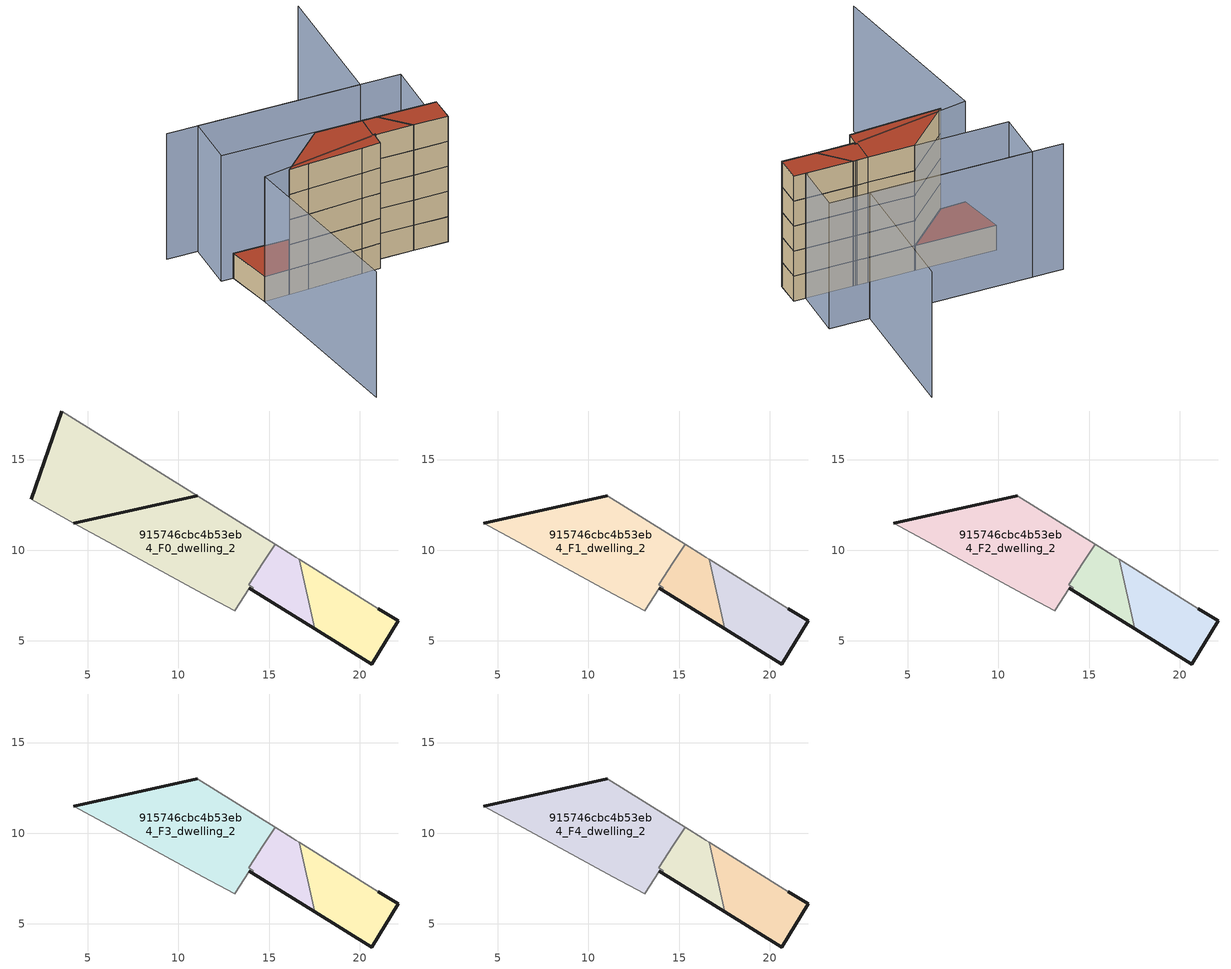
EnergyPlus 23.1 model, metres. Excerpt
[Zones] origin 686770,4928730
915746cbc4b53eb4_F0_dwelling_0
 floor ground (EU_floor_Construction): 17.52,5.66 16.67,9.5 16.48,9.61 16.32,9.72 15.33,10.33 14.69,9.35 13.87,8.09 14.12,7.94 14.04,7.81 z0
 wall outside (EU_wall_Construction): 17.52,5.66 14.04,7.81 z0:3
 wall adiabatic (EU_wall_Construction): 15.33,10.33 16.32,9.72 16.48,9.61 16.67,9.5 z0:3
 wall to 915746cbc4b53eb4_F0_dwelling_2 (EU_wall_Construction): 14.04,7.81 14.12,7.94 13.87,8.09 14.69,9.35 15.33,10.33 z0:3
 wall to 915746cbc4b53eb4_F0_dwelling_1 (EU_wall_Construction): 16.67,9.5 17.52,5.66 z0:3
915746cbc4b53eb4_F0_dwelling_1
 floor ground (EU_floor_Construction): 20.67,3.72 22.14,6.1 21.03,6.78 16.67,9.5 17.52,5.66 z0
 wall outside (EU_wall_Construction): 21.03,6.78 22.14,6.1 20.67,3.72 17.52,5.66 z0:3
 wall adiabatic (EU_wall_Construction): 16.67,9.5 21.03,6.78 z0:3
915746cbc4b53eb4_F0_dwelling_2
 floor ground (EU_floor_Construction): 11.03,13.01 3.55,17.68 1.87,12.81 4.23,11.5 z0; 14.04,7.81 14.12,7.94 13.87,8.09 14.69,9.35 15.33,10.33 11.03,13.01 4.23,11.5 6.15,10.43 11.33,7.59 13.1,6.65 13.91,7.89 z0
 wall outside (EU_wall_Construction): 14.04,7.81 13.91,7.89 / 4.23,11.5 11.03,13.01 z0:3
 wall adiabatic (EU_wall_Construction): 13.91,7.89 13.1,6.65 11.33,7.59 6.15,10.43 4.23,11.5 / 11.03,13.01 15.33,10.33 z0:3
 roof outside (EU_floor_Construction): 11.03,13.01 4.23,11.5 1.87,12.81 3.55,17.68 z3
915746cbc4b53eb4_F0_dwelling_3
 floor ground (EU_floor_Construction): 11.03,13.01 3.55,17.68 1.87,12.81 4.23,11.5 z0; 14.04,7.81 14.12,7.94 13.87,8.09 14.69,9.35 15.33,10.33 11.03,13.01 4.23,11.5 6.15,10.43 11.33,7.59 13.1,6.65 13.91,7.89 z0
 wall outside (EU_wall_Construction): 1.87,12.81 3.55,17.68 / 11.03,13.01 4.23,11.5 z0:3
 wall adiabatic (EU_wall_Construction): 4.23,11.5 1.87,12.81 / 3.55,17.68 11.03,13.01 z0:3
 roof outside (EU_roof_Construction): 11.03,13.01 4.23,11.5 1.87,12.81 3.55,17.68 z3; 15.33,10.33 14.69,9.35 13.87,8.09 14.12,7.94 14.04,7.81 13.91,7.89 13.1,6.65 11.33,7.59 6.15,10.43 4.23,11.5 11.03,13.01 z3
915746cbc4b53eb4_F1_dwelling_0
 floor to 915746cbc4b53eb4_F0_dwelling_0 (EU_floor_Construction): 17.52,5.66 16.67,9.5 16.48,9.61 16.32,9.72 15.33,10.33 14.69,9.35 13.87,8.09 14.12,7.94 14.04,7.81 z3
 wall outside (EU_wall_Construction): 17.52,5.66 14.04,7.81 z3:6
 wall adiabatic (EU_wall_Construction): 15.33,10.33 16.32,9.72 16.48,9.61 16.67,9.5 z3:6
 wall to 915746cbc4b53eb4_F1_dwelling_2 (EU_wall_Construction): 14.04,7.81 14.12,7.94 13.87,8.09 14.69,9.35 15.33,10.33 z3:6
 wall to 915746cbc4b53eb4_F1_dwelling_1 (EU_wall_Construction): 16.67,9.5 17.52,5.66 z3:6
915746cbc4b53eb4_F1_dwelling_1
 floor to 915746cbc4b53eb4_F0_dwelling_1 (EU_floor_Construction): 20.67,3.72 22.14,6.1 21.03,6.78 16.67,9.5 17.52,5.66 z3
 wall outside (EU_wall_Construction): 21.03,6.78 22.14,6.1 20.67,3.72 17.52,5.66 z3:6
 wall adiabatic (EU_wall_Construction): 16.67,9.5 21.03,6.78 z3:6
915746cbc4b53eb4_F1_dwelling_2
 floor to 915746cbc4b53eb4_F0_dwelling_2 (EU_floor_Construction): 14.04,7.81 14.12,7.94 13.87,8.09 14.69,9.35 15.33,10.33 11.03,13.01 4.23,11.5 6.15,10.43 11.33,7.59 13.1,6.65 13.91,7.89 z3
 wall outside (EU_wall_Construction): 14.04,7.81 13.91,7.89 / 4.23,11.5 11.03,13.01 z3:6
 wall adiabatic (EU_wall_Construction): 13.91,7.89 13.1,6.65 11.33,7.59 6.15,10.43 4.23,11.5 / 11.03,13.01 15.33,10.33 z3:6
915746cbc4b53eb4_F2_dwelling_0
 floor to 915746cbc4b53eb4_F1_dwelling_0 (EU_floor_Construction): 17.52,5.66 16.67,9.5 16.48,9.61 16.32,9.72 15.33,10.33 14.69,9.35 13.87,8.09 14.12,7.94 14.04,7.81 z6
 wall outside (EU_wall_Construction): 17.52,5.66 14.04,7.81 z6:9
 wall adiabatic (EU_wall_Construction): 15.33,10.33 16.32,9.72 16.48,9.61 16.67,9.5 z6:9
 wall to 915746cbc4b53eb4_F2_dwelling_2 (EU_wall_Construction): 14.04,7.81 14.12,7.94 13.87,8.09 14.69,9.35 15.33,10.33 z6:9
 wall to 915746cbc4b53eb4_F2_dwelling_1 (EU_wall_Construction): 16.67,9.5 17.52,5.66 z6:9
915746cbc4b53eb4_F2_dwelling_1
 floor to 915746cbc4b53eb4_F1_dwelling_1 (EU_floor_Construction): 20.67,3.72 22.14,6.1 21.03,6.78 16.67,9.5 17.52,5.66 z6
 wall outside (EU_wall_Construction): 21.03,6.78 22.14,6.1 20.67,3.72 17.52,5.66 z6:9
 wall adiabatic (EU_wall_Construction): 16.67,9.5 21.03,6.78 z6:9
915746cbc4b53eb4_F2_dwelling_2
 floor to 915746cbc4b53eb4_F1_dwelling_2 (EU_floor_Construction): 14.04,7.81 14.12,7.94 13.87,8.09 14.69,9.35 15.33,10.33 11.03,13.01 4.23,11.5 6.15,10.43 11.33,7.59 13.1,6.65 13.91,7.89 z6
 wall outside (EU_wall_Construction): 14.04,7.81 13.91,7.89 / 4.23,11.5 11.03,13.01 z6:9
 wall adiabatic (EU_wall_Construction): 13.91,7.89 13.1,6.65 11.33,7.59 6.15,10.43 4.23,11.5 / 11.03,13.01 15.33,10.33 z6:9
915746cbc4b53eb4_F3_dwelling_0
 floor to 915746cbc4b53eb4_F2_dwelling_0 (EU_floor_Construction): 17.52,5.66 16.67,9.5 16.48,9.61 16.32,9.72 15.33,10.33 14.69,9.35 13.87,8.09 14.12,7.94 14.04,7.81 z9
 wall outside (EU_wall_Construction): 17.52,5.66 14.04,7.81 z9:12
 wall adiabatic (EU_wall_Construction): 15.33,10.33 16.32,9.72 16.48,9.61 16.67,9.5 z9:12
 wall to 915746cbc4b53eb4_F3_dwelling_2 (EU_wall_Construction): 14.04,7.81 14.12,7.94 13.87,8.09 14.69,9.35 15.33,10.33 z9:12
 wall to 915746cbc4b53eb4_F3_dwelling_1 (EU_wall_Construction): 16.67,9.5 17.52,5.66 z9:12
915746cbc4b53eb4_F3_dwelling_1
 floor to 915746cbc4b53eb4_F2_dwelling_1 (EU_floor_Construction): 20.67,3.72 22.14,6.1 21.03,6.78 16.67,9.5 17.52,5.66 z9
 wall outside (EU_wall_Construction): 21.03,6.78 22.14,6.1 20.67,3.72 17.52,5.66 z9:12
 wall adiabatic (EU_wall_Construction): 16.67,9.5 21.03,6.78 z9:12
915746cbc4b53eb4_F3_dwelling_2
 floor to 915746cbc4b53eb4_F2_dwelling_2 (EU_floor_Construction): 14.04,7.81 14.12,7.94 13.87,8.09 14.69,9.35 15.33,10.33 11.03,13.01 4.23,11.5 6.15,10.43 11.33,7.59 13.1,6.65 13.91,7.89 z9
 wall outside (EU_wall_Construction): 14.04,7.81 13.91,7.89 / 4.23,11.5 11.03,13.01 z9:12
 wall adiabatic (EU_wall_Construction): 13.91,7.89 13.1,6.65 11.33,7.59 6.15,10.43 4.23,11.5 / 11.03,13.01 15.33,10.33 z9:12
915746cbc4b53eb4_F4_dwelling_0
 floor to 915746cbc4b53eb4_F3_dwelling_0 (EU_floor_Construction): 17.52,5.66 16.67,9.5 16.48,9.61 16.32,9.72 15.33,10.33 14.69,9.35 13.87,8.09 14.12,7.94 14.04,7.81 z12
 wall outside (EU_wall_Construction): 17.52,5.66 14.04,7.81 z12:15
 wall adiabatic (EU_wall_Construction): 15.33,10.33 16.32,9.72 16.48,9.61 16.67,9.5 z12:15
 wall to 915746cbc4b53eb4_F4_dwelling_2 (EU_wall_Construction): 14.04,7.81 14.12,7.94 13.87,8.09 14.69,9.35 15.33,10.33 z12:15
 wall to 915746cbc4b53eb4_F4_dwelling_1 (EU_wall_Construction): 16.67,9.5 17.52,5.66 z12:15
 roof outside (EU_roof_Construction): 16.67,9.5 17.52,5.66 14.04,7.81 14.12,7.94 13.87,8.09 14.69,9.35 15.33,10.33 16.32,9.72 16.48,9.61 z15
915746cbc4b53eb4_F4_dwelling_1
 floor to 915746cbc4b53eb4_F3_dwelling_1 (EU_floor_Construction): 20.67,3.72 22.14,6.1 21.03,6.78 16.67,9.5 17.52,5.66 z12
 wall outside (EU_wall_Construction): 21.03,6.78 22.14,6.1 20.67,3.72 17.52,5.66 z12:15
 wall adiabatic (EU_wall_Construction): 16.67,9.5 21.03,6.78 z12:15
 roof outside (EU_roof_Construction): 21.03,6.78 22.14,6.1 20.67,3.72 17.52,5.66 16.67,9.5 z15
915746cbc4b53eb4_F4_dwelling_2
 floor to 915746cbc4b53eb4_F3_dwelling_2 (EU_floor_Construction): 14.04,7.81 14.12,7.94 13.87,8.09 14.69,9.35 15.33,10.33 11.03,13.01 4.23,11.5 6.15,10.43 11.33,7.59 13.1,6.65 13.91,7.89 z12
 wall outside (EU_wall_Construction): 14.04,7.81 13.91,7.89 / 4.23,11.5 11.03,13.01 z12:15
 wall adiabatic (EU_wall_Construction): 13.91,7.89 13.1,6.65 11.33,7.59 6.15,10.43 4.23,11.5 / 11.03,13.01 15.33,10.33 z12:15
 roof outside (EU_roof_Construction): 15.33,10.33 14.69,9.35 13.87,8.09 14.12,7.94 14.04,7.81 13.91,7.89 13.1,6.65 11.33,7.59 6.15,10.43 4.23,11.5 11.03,13.01 z15
shading: -5.58,-5.55 1.87,12.81 / 1.87,12.81 13.66,8.03 / 28.2,26.65 20.34,13.95 / 20.34,13.95 2.6,24.93 / 21.03,6.78 2.44,18.36 / 2.44,18.36 5.47,23.21 / 5.47,23.21 24.05,11.64 / 24.05,11.64 21.03,6.78 z0:15
[Building]
EU S2 Campaign: North Axis=0; Terrain=City; Solar Distribution=FullExterior
[Site:Location]
Bologna: Latitude=44.5; Longitude=11.25; Time Zone=1; Elevation=37
[SizingPeriod:WeatherFileDays]
AnnualSizingPeriod: Begin Month=1; Begin Day of Month=1; End Month=12; End Day of Month=31; Day of Week for Start Day=Monday; Use Weather File Daylight Saving Period=No; Use Weather File Rain and Snow Indicators=No
[MATERIAL]
EU_InternalMass_Material: Roughness=MediumRough; Thickness=0.1; Conductivity=1; Density=1800; Specific Heat=900; Thermal Absorptance=0.9; Solar Absorptance=0.7; Visible Absorptance=0.7
[MATERIAL:NOMASS] Roughness=MediumRough; Thermal Absorptance=0.9; Solar Absorptance=0.7; Visible Absorptance=0.7
Name | Thermal Resistance
EU_wall_NoMass | 0.905828
EU_roof_NoMass | 0.37593
EU_floor_NoMass | 0.67114
[CONSTRUCTION]
EU_wall_Construction: EU_wall_NoMass
EU_roof_Construction: EU_roof_NoMass
EU_floor_Construction: EU_floor_NoMass
EU_InternalMass_Construction: EU_InternalMass_Material
[ZONE] Type=1; Multiplier=1; Ceiling Height=autocalculate; Floor Area=autocalculate; Part of Total Floor Area=Yes
Name | Volume
915746cbc4b53eb4_F0_dwelling_0 | 25.0884
915746cbc4b53eb4_F1_dwelling_0; 915746cbc4b53eb4_F2_dwelling_0; 915746cbc4b53eb4_F3_dwelling_0; 915746cbc4b53eb4_F4_dwelling_0 | 25.0869
915746cbc4b53eb4_F0_dwelling_1 | 42.5933
915746cbc4b53eb4_F1_dwelling_1; 915746cbc4b53eb4_F2_dwelling_1; 915746cbc4b53eb4_F3_dwelling_1; 915746cbc4b53eb4_F4_dwelling_1 | 42.594
915746cbc4b53eb4_F0_dwelling_2; 915746cbc4b53eb4_F0_dwelling_3 | 187.854
915746cbc4b53eb4_F1_dwelling_2; 915746cbc4b53eb4_F2_dwelling_2; 915746cbc4b53eb4_F3_dwelling_2; 915746cbc4b53eb4_F4_dwelling_2 | 102.673
[INTERNALMASS] Construction=EU_InternalMass_Construction
Name | Zone or ZoneList | Surface Area
915746cbc4b53eb4_F0_dwelling_0_EU_InternalMass | 915746cbc4b53eb4_F0_dwelling_0 | 8.36233
915746cbc4b53eb4_F0_dwelling_1_EU_InternalMass | 915746cbc4b53eb4_F0_dwelling_1 | 14.1979
915746cbc4b53eb4_F0_dwelling_2_EU_InternalMass | 915746cbc4b53eb4_F0_dwelling_2 | 34.2237
915746cbc4b53eb4_F0_dwelling_3_EU_InternalMass | 915746cbc4b53eb4_F0_dwelling_3 | 28.3938
915746cbc4b53eb4_F1_dwelling_0_EU_InternalMass | 915746cbc4b53eb4_F1_dwelling_0 | 28.3922
915746cbc4b53eb4_F1_dwelling_1_EU_InternalMass | 915746cbc4b53eb4_F1_dwelling_1 | 28.3933
915746cbc4b53eb4_F1_dwelling_2_EU_InternalMass | 915746cbc4b53eb4_F1_dwelling_2 | 28.3933
915746cbc4b53eb4_F2_dwelling_0_EU_InternalMass | 915746cbc4b53eb4_F2_dwelling_0 | 28.3922
915746cbc4b53eb4_F2_dwelling_1_EU_InternalMass | 915746cbc4b53eb4_F2_dwelling_1 | 28.3933
915746cbc4b53eb4_F2_dwelling_2_EU_InternalMass | 915746cbc4b53eb4_F2_dwelling_2 | 28.3933
915746cbc4b53eb4_F3_dwelling_0_EU_InternalMass | 915746cbc4b53eb4_F3_dwelling_0 | 28.3922
915746cbc4b53eb4_F3_dwelling_1_EU_InternalMass | 915746cbc4b53eb4_F3_dwelling_1 | 28.3933
915746cbc4b53eb4_F3_dwelling_2_EU_InternalMass | 915746cbc4b53eb4_F3_dwelling_2 | 28.3933
915746cbc4b53eb4_F4_dwelling_0_EU_InternalMass | 915746cbc4b53eb4_F4_dwelling_0 | 28.3922
915746cbc4b53eb4_F4_dwelling_1_EU_InternalMass | 915746cbc4b53eb4_F4_dwelling_1 | 28.3933
915746cbc4b53eb4_F4_dwelling_2_EU_InternalMass | 915746cbc4b53eb4_F4_dwelling_2 | 28.3933
[OTHEREQUIPMENT] Fuel Type=Electricity; Design Level Calculation Method=Watts/Area; Power per Zone Floor Area=1; Fraction Latent=0; Fraction Radiant=0; Fraction Lost=0; Carbon Dioxide Generation Rate=0; EndUse Subcategory=EU_Step8_InternalGains
Name | Zone or ZoneList or Space or SpaceList | Schedule
EU_Step8_InternalGain_915746cbc4b53eb4_F0_dwelling_0_f000 | 915746cbc4b53eb4_F0_dwelling_0 | EU_Step8_GainSchedule_915746cbc4b53eb4_F0_dwelling_0_f000
EU_Step8_InternalGain_915746cbc4b53eb4_F0_dwelling_1_f000 | 915746cbc4b53eb4_F0_dwelling_1 | EU_Step8_GainSchedule_915746cbc4b53eb4_F0_dwelling_1_f000
EU_Step8_InternalGain_915746cbc4b53eb4_F0_dwelling_2_f000 | 915746cbc4b53eb4_F0_dwelling_2 | EU_Step8_GainSchedule_915746cbc4b53eb4_F0_dwelling_2_f000
EU_Step8_InternalGain_915746cbc4b53eb4_F0_dwelling_3_f000 | 915746cbc4b53eb4_F0_dwelling_3 | EU_Step8_GainSchedule_915746cbc4b53eb4_F0_dwelling_3_f000
EU_Step8_InternalGain_915746cbc4b53eb4_F1_dwelling_0_f000 | 915746cbc4b53eb4_F1_dwelling_0 | EU_Step8_GainSchedule_915746cbc4b53eb4_F1_dwelling_0_f000
EU_Step8_InternalGain_915746cbc4b53eb4_F1_dwelling_1_f000 | 915746cbc4b53eb4_F1_dwelling_1 | EU_Step8_GainSchedule_915746cbc4b53eb4_F1_dwelling_1_f000
EU_Step8_InternalGain_915746cbc4b53eb4_F1_dwelling_2_f000 | 915746cbc4b53eb4_F1_dwelling_2 | EU_Step8_GainSchedule_915746cbc4b53eb4_F1_dwelling_2_f000
EU_Step8_InternalGain_915746cbc4b53eb4_F2_dwelling_0_f000 | 915746cbc4b53eb4_F2_dwelling_0 | EU_Step8_GainSchedule_915746cbc4b53eb4_F2_dwelling_0_f000
EU_Step8_InternalGain_915746cbc4b53eb4_F2_dwelling_1_f000 | 915746cbc4b53eb4_F2_dwelling_1 | EU_Step8_GainSchedule_915746cbc4b53eb4_F2_dwelling_1_f000
EU_Step8_InternalGain_915746cbc4b53eb4_F2_dwelling_2_f000 | 915746cbc4b53eb4_F2_dwelling_2 | EU_Step8_GainSchedule_915746cbc4b53eb4_F2_dwelling_2_f000
EU_Step8_InternalGain_915746cbc4b53eb4_F3_dwelling_0_f000 | 915746cbc4b53eb4_F3_dwelling_0 | EU_Step8_GainSchedule_915746cbc4b53eb4_F3_dwelling_0_f000
EU_Step8_InternalGain_915746cbc4b53eb4_F3_dwelling_1_f000 | 915746cbc4b53eb4_F3_dwelling_1 | EU_Step8_GainSchedule_915746cbc4b53eb4_F3_dwelling_1_f000
EU_Step8_InternalGain_915746cbc4b53eb4_F3_dwelling_2_f000 | 915746cbc4b53eb4_F3_dwelling_2 | EU_Step8_GainSchedule_915746cbc4b53eb4_F3_dwelling_2_f000
EU_Step8_InternalGain_915746cbc4b53eb4_F4_dwelling_0_f000 | 915746cbc4b53eb4_F4_dwelling_0 | EU_Step8_GainSchedule_915746cbc4b53eb4_F4_dwelling_0_f000
EU_Step8_InternalGain_915746cbc4b53eb4_F4_dwelling_1_f000 | 915746cbc4b53eb4_F4_dwelling_1 | EU_Step8_GainSchedule_915746cbc4b53eb4_F4_dwelling_1_f000
EU_Step8_InternalGain_915746cbc4b53eb4_F4_dwelling_2_f000 | 915746cbc4b53eb4_F4_dwelling_2 | EU_Step8_GainSchedule_915746cbc4b53eb4_F4_dwelling_2_f000
[ZONEVENTILATION:DESIGNFLOWRATE] Schedule=EU_AlwaysOn; Design Flow Rate Calculation Method=AirChanges/Hour; Air Changes per Hour=0.73129; Ventilation Type=Natural; Fan Pressure Rise=0; Fan Total Efficiency=1; Constant Term Coefficient=1; Temperature Term Coefficient=0; Velocity Term Coefficient=0; Velocity Squared Term Coefficient=0; Minimum Indoor Temperature=-100; Maximum Indoor Temperature=100; Delta Temperature=-100; Minimum Outdoor Temperature=-100; Maximum Outdoor Temperature=100; Maximum Wind Speed=40
Name | Zone or ZoneList or Space or SpaceList
EU_ConstantAir_915746cbc4b53eb4_F0_dwelling_0 | 915746cbc4b53eb4_F0_dwelling_0
EU_ConstantAir_915746cbc4b53eb4_F0_dwelling_1 | 915746cbc4b53eb4_F0_dwelling_1
EU_ConstantAir_915746cbc4b53eb4_F0_dwelling_2 | 915746cbc4b53eb4_F0_dwelling_2
EU_ConstantAir_915746cbc4b53eb4_F0_dwelling_3 | 915746cbc4b53eb4_F0_dwelling_3
EU_ConstantAir_915746cbc4b53eb4_F1_dwelling_0 | 915746cbc4b53eb4_F1_dwelling_0
EU_ConstantAir_915746cbc4b53eb4_F1_dwelling_1 | 915746cbc4b53eb4_F1_dwelling_1
EU_ConstantAir_915746cbc4b53eb4_F1_dwelling_2 | 915746cbc4b53eb4_F1_dwelling_2
EU_ConstantAir_915746cbc4b53eb4_F2_dwelling_0 | 915746cbc4b53eb4_F2_dwelling_0
EU_ConstantAir_915746cbc4b53eb4_F2_dwelling_1 | 915746cbc4b53eb4_F2_dwelling_1
EU_ConstantAir_915746cbc4b53eb4_F2_dwelling_2 | 915746cbc4b53eb4_F2_dwelling_2
EU_ConstantAir_915746cbc4b53eb4_F3_dwelling_0 | 915746cbc4b53eb4_F3_dwelling_0
EU_ConstantAir_915746cbc4b53eb4_F3_dwelling_1 | 915746cbc4b53eb4_F3_dwelling_1
EU_ConstantAir_915746cbc4b53eb4_F3_dwelling_2 | 915746cbc4b53eb4_F3_dwelling_2
EU_ConstantAir_915746cbc4b53eb4_F4_dwelling_0 | 915746cbc4b53eb4_F4_dwelling_0
EU_ConstantAir_915746cbc4b53eb4_F4_dwelling_1 | 915746cbc4b53eb4_F4_dwelling_1
EU_ConstantAir_915746cbc4b53eb4_F4_dwelling_2 | 915746cbc4b53eb4_F4_dwelling_2
[SIZING:ZONE] Zone Cooling Design Supply Air Temperature Input Method=SupplyAirTemperature; Zone Cooling Design Supply Air Temperature=13; Zone Heating Design Supply Air Temperature Input Method=SupplyAirTemperature; Zone Heating Design Supply Air Temperature=50; Zone Cooling Design Supply Air Humidity Ratio=0.008; Zone Heating Design Supply Air Humidity Ratio=0.008; Cooling Design Air Flow Method=DesignDay; Cooling Design Air Flow Rate=0; Cooling Minimum Air Flow per Zone Floor Area=0.000762; Cooling Minimum Air Flow=0; Cooling Minimum Air Flow Fraction=0.2; Heating Design Air Flow Method=DesignDay; Heating Design Air Flow Rate=0; Heating Maximum Air Flow per Zone Floor Area=0.002032; Heating Maximum Air Flow=0.141576; Heating Maximum Air Flow Fraction=0.3; Account for Dedicated Outdoor Air System=No; Dedicated Outdoor Air System Control Strategy=NeutralSupplyAir; Dedicated Outdoor Air Low Setpoint Temperature for Design=autosize; Dedicated Outdoor Air High Setpoint Temperature for Design=autosize; Zone Load Sizing Method=Sensible Load Only No Latent Load; Zone Latent Cooling Design Supply Air Humidity Ratio Input Method=HumidityRatioDifference; Zone Cooling Design Supply Air Humidity Ratio Difference=0.005; Zone Latent Heating Design Supply Air Humidity Ratio Input Method=HumidityRatioDifference; Zone Humidification Design Supply Air Humidity Ratio Difference=0.005
915746cbc4b53eb4_F0_dwelling_0; 915746cbc4b53eb4_F0_dwelling_1; 915746cbc4b53eb4_F0_dwelling_2; 915746cbc4b53eb4_F0_dwelling_3; 915746cbc4b53eb4_F1_dwelling_0; 915746cbc4b53eb4_F1_dwelling_1; 915746cbc4b53eb4_F1_dwelling_2; 915746cbc4b53eb4_F2_dwelling_0; 915746cbc4b53eb4_F2_dwelling_1; 915746cbc4b53eb4_F2_dwelling_2; 915746cbc4b53eb4_F3_dwelling_0; 915746cbc4b53eb4_F3_dwelling_1; 915746cbc4b53eb4_F3_dwelling_2; 915746cbc4b53eb4_F4_dwelling_0; 915746cbc4b53eb4_F4_dwelling_1; 915746cbc4b53eb4_F4_dwelling_2
[ThermostatSetpoint:DualSetpoint] Heating Setpoint Temperature Schedule=HVACTemplate-Always 20; Cooling Setpoint Temperature Schedule=HVACTemplate-Always 50
EU_HeatOnly_915746cbc4b53eb4_F0_dwelling_0 Dual SP Control; EU_HeatOnly_915746cbc4b53eb4_F0_dwelling_1 Dual SP Control; EU_HeatOnly_915746cbc4b53eb4_F0_dwelling_2 Dual SP Control; EU_HeatOnly_915746cbc4b53eb4_F0_dwelling_3 Dual SP Control; EU_HeatOnly_915746cbc4b53eb4_F1_dwelling_0 Dual SP Control; EU_HeatOnly_915746cbc4b53eb4_F1_dwelling_1 Dual SP Control; EU_HeatOnly_915746cbc4b53eb4_F1_dwelling_2 Dual SP Control; EU_HeatOnly_915746cbc4b53eb4_F2_dwelling_0 Dual SP Control; EU_HeatOnly_915746cbc4b53eb4_F2_dwelling_1 Dual SP Control; EU_HeatOnly_915746cbc4b53eb4_F2_dwelling_2 Dual SP Control; EU_HeatOnly_915746cbc4b53eb4_F3_dwelling_0 Dual SP Control; EU_HeatOnly_915746cbc4b53eb4_F3_dwelling_1 Dual SP Control; EU_HeatOnly_915746cbc4b53eb4_F3_dwelling_2 Dual SP Control; EU_HeatOnly_915746cbc4b53eb4_F4_dwelling_0 Dual SP Control; EU_HeatOnly_915746cbc4b53eb4_F4_dwelling_1 Dual SP Control; EU_HeatOnly_915746cbc4b53eb4_F4_dwelling_2 Dual SP Control
[ZoneControl:Thermostat] Control Type Schedule=HVACTemplate-Always 4
Name | Zone or ZoneList | Control
915746cbc4b53eb4_F0_dwelling_0 Thermostat | 915746cbc4b53eb4_F0_dwelling_0 | EU_HeatOnly_915746cbc4b53eb4_F0_dwelling_0 Dual SP Control
915746cbc4b53eb4_F0_dwelling_1 Thermostat | 915746cbc4b53eb4_F0_dwelling_1 | EU_HeatOnly_915746cbc4b53eb4_F0_dwelling_1 Dual SP Control
915746cbc4b53eb4_F0_dwelling_2 Thermostat | 915746cbc4b53eb4_F0_dwelling_2 | EU_HeatOnly_915746cbc4b53eb4_F0_dwelling_2 Dual SP Control
915746cbc4b53eb4_F0_dwelling_3 Thermostat | 915746cbc4b53eb4_F0_dwelling_3 | EU_HeatOnly_915746cbc4b53eb4_F0_dwelling_3 Dual SP Control
915746cbc4b53eb4_F1_dwelling_0 Thermostat | 915746cbc4b53eb4_F1_dwelling_0 | EU_HeatOnly_915746cbc4b53eb4_F1_dwelling_0 Dual SP Control
915746cbc4b53eb4_F1_dwelling_1 Thermostat | 915746cbc4b53eb4_F1_dwelling_1 | EU_HeatOnly_915746cbc4b53eb4_F1_dwelling_1 Dual SP Control
915746cbc4b53eb4_F1_dwelling_2 Thermostat | 915746cbc4b53eb4_F1_dwelling_2 | EU_HeatOnly_915746cbc4b53eb4_F1_dwelling_2 Dual SP Control
915746cbc4b53eb4_F2_dwelling_0 Thermostat | 915746cbc4b53eb4_F2_dwelling_0 | EU_HeatOnly_915746cbc4b53eb4_F2_dwelling_0 Dual SP Control
915746cbc4b53eb4_F2_dwelling_1 Thermostat | 915746cbc4b53eb4_F2_dwelling_1 | EU_HeatOnly_915746cbc4b53eb4_F2_dwelling_1 Dual SP Control
915746cbc4b53eb4_F2_dwelling_2 Thermostat | 915746cbc4b53eb4_F2_dwelling_2 | EU_HeatOnly_915746cbc4b53eb4_F2_dwelling_2 Dual SP Control
915746cbc4b53eb4_F3_dwelling_0 Thermostat | 915746cbc4b53eb4_F3_dwelling_0 | EU_HeatOnly_915746cbc4b53eb4_F3_dwelling_0 Dual SP Control
915746cbc4b53eb4_F3_dwelling_1 Thermostat | 915746cbc4b53eb4_F3_dwelling_1 | EU_HeatOnly_915746cbc4b53eb4_F3_dwelling_1 Dual SP Control
915746cbc4b53eb4_F3_dwelling_2 Thermostat | 915746cbc4b53eb4_F3_dwelling_2 | EU_HeatOnly_915746cbc4b53eb4_F3_dwelling_2 Dual SP Control
915746cbc4b53eb4_F4_dwelling_0 Thermostat | 915746cbc4b53eb4_F4_dwelling_0 | EU_HeatOnly_915746cbc4b53eb4_F4_dwelling_0 Dual SP Control
915746cbc4b53eb4_F4_dwelling_1 Thermostat | 915746cbc4b53eb4_F4_dwelling_1 | EU_HeatOnly_915746cbc4b53eb4_F4_dwelling_1 Dual SP Control
915746cbc4b53eb4_F4_dwelling_2 Thermostat | 915746cbc4b53eb4_F4_dwelling_2 | EU_HeatOnly_915746cbc4b53eb4_F4_dwelling_2 Dual SP Control
[Zone equipment]
915746cbc4b53eb4_F0_dwelling_0: 915746cbc4b53eb4_F0_dwelling_0 Ideal Loads Air System
915746cbc4b53eb4_F0_dwelling_1: 915746cbc4b53eb4_F0_dwelling_1 Ideal Loads Air System
915746cbc4b53eb4_F0_dwelling_2: 915746cbc4b53eb4_F0_dwelling_2 Ideal Loads Air System
915746cbc4b53eb4_F0_dwelling_3: 915746cbc4b53eb4_F0_dwelling_3 Ideal Loads Air System
915746cbc4b53eb4_F1_dwelling_0: 915746cbc4b53eb4_F1_dwelling_0 Ideal Loads Air System
915746cbc4b53eb4_F1_dwelling_1: 915746cbc4b53eb4_F1_dwelling_1 Ideal Loads Air System
915746cbc4b53eb4_F1_dwelling_2: 915746cbc4b53eb4_F1_dwelling_2 Ideal Loads Air System
915746cbc4b53eb4_F2_dwelling_0: 915746cbc4b53eb4_F2_dwelling_0 Ideal Loads Air System
915746cbc4b53eb4_F2_dwelling_1: 915746cbc4b53eb4_F2_dwelling_1 Ideal Loads Air System
915746cbc4b53eb4_F2_dwelling_2: 915746cbc4b53eb4_F2_dwelling_2 Ideal Loads Air System
915746cbc4b53eb4_F3_dwelling_0: 915746cbc4b53eb4_F3_dwelling_0 Ideal Loads Air System
915746cbc4b53eb4_F3_dwelling_1: 915746cbc4b53eb4_F3_dwelling_1 Ideal Loads Air System
915746cbc4b53eb4_F3_dwelling_2: 915746cbc4b53eb4_F3_dwelling_2 Ideal Loads Air System
915746cbc4b53eb4_F4_dwelling_0: 915746cbc4b53eb4_F4_dwelling_0 Ideal Loads Air System
915746cbc4b53eb4_F4_dwelling_1: 915746cbc4b53eb4_F4_dwelling_1 Ideal Loads Air System
915746cbc4b53eb4_F4_dwelling_2: 915746cbc4b53eb4_F4_dwelling_2 Ideal Loads Air System
[ZoneHVAC:IdealLoadsAirSystem] Availability Schedule=EU_AlwaysOn; Maximum Heating Supply Air Temperature [C]=50; Minimum Cooling Supply Air Temperature [C]=13; Maximum Heating Supply Air Humidity Ratio [kg-H20/kg-air]=0.0156; Minimum Cooling Supply Air Humidity Ratio [kg-H20/kg-air]=0.0077; Heating Limit=NoLimit; Cooling Limit=NoLimit; Heating Availability Schedule=EU_AlwaysOn; Cooling Availability Schedule=EU_CoolingOff; Dehumidification Control Type=ConstantSensibleHeatRatio; Cooling Sensible Heat Ratio=0.7; Humidification Control Type=None; Demand Controlled Ventilation Type=None; Outdoor Air Economizer Type=NoEconomizer; Heat Recovery Type=None; Sensible Heat Recovery Effectiveness=0.7; Latent Heat Recovery Effectiveness=0.65
915746cbc4b53eb4_F0_dwelling_0 Ideal Loads Air System; 915746cbc4b53eb4_F0_dwelling_1 Ideal Loads Air System; 915746cbc4b53eb4_F0_dwelling_2 Ideal Loads Air System; 915746cbc4b53eb4_F0_dwelling_3 Ideal Loads Air System; 915746cbc4b53eb4_F1_dwelling_0 Ideal Loads Air System; 915746cbc4b53eb4_F1_dwelling_1 Ideal Loads Air System; 915746cbc4b53eb4_F1_dwelling_2 Ideal Loads Air System; 915746cbc4b53eb4_F2_dwelling_0 Ideal Loads Air System; 915746cbc4b53eb4_F2_dwelling_1 Ideal Loads Air System; 915746cbc4b53eb4_F2_dwelling_2 Ideal Loads Air System; 915746cbc4b53eb4_F3_dwelling_0 Ideal Loads Air System; 915746cbc4b53eb4_F3_dwelling_1 Ideal Loads Air System; 915746cbc4b53eb4_F3_dwelling_2 Ideal Loads Air System; 915746cbc4b53eb4_F4_dwelling_0 Ideal Loads Air System; 915746cbc4b53eb4_F4_dwelling_1 Ideal Loads Air System; 915746cbc4b53eb4_F4_dwelling_2 Ideal Loads Air System
[SCHEDULE:CONSTANT]
Name | Hourly Value
EU_AlwaysOn | 1
EU_CoolingOff | 0
[SCHEDULE:FILE] Column Number=1; Rows to Skip at Top=0; Number of Hours of Data=8760; Column Separator=Comma; Interpolate to Timestep=No; Minutes per Item=60; Adjust Schedule for Daylight Savings=Yes
Name | File
EU_Step8_GainSchedule_915746cbc4b53eb4_F0_dwelling_0_f000 | ../../schedules/915746cbc4b53eb4/915746cbc4b53eb4_F0_dwelling_0_f000_gain.csv
EU_Step8_GainSchedule_915746cbc4b53eb4_F0_dwelling_1_f000 | ../../schedules/915746cbc4b53eb4/915746cbc4b53eb4_F0_dwelling_1_f000_gain.csv
EU_Step8_GainSchedule_915746cbc4b53eb4_F0_dwelling_2_f000 | ../../schedules/915746cbc4b53eb4/915746cbc4b53eb4_F0_dwelling_2_f000_gain.csv
EU_Step8_GainSchedule_915746cbc4b53eb4_F0_dwelling_3_f000 | ../../schedules/915746cbc4b53eb4/915746cbc4b53eb4_F0_dwelling_3_f000_gain.csv
EU_Step8_GainSchedule_915746cbc4b53eb4_F1_dwelling_0_f000 | ../../schedules/915746cbc4b53eb4/915746cbc4b53eb4_F1_dwelling_0_f000_gain.csv
EU_Step8_GainSchedule_915746cbc4b53eb4_F1_dwelling_1_f000 | ../../schedules/915746cbc4b53eb4/915746cbc4b53eb4_F1_dwelling_1_f000_gain.csv
EU_Step8_GainSchedule_915746cbc4b53eb4_F1_dwelling_2_f000 | ../../schedules/915746cbc4b53eb4/915746cbc4b53eb4_F1_dwelling_2_f000_gain.csv
EU_Step8_GainSchedule_915746cbc4b53eb4_F2_dwelling_0_f000 | ../../schedules/915746cbc4b53eb4/915746cbc4b53eb4_F2_dwelling_0_f000_gain.csv
EU_Step8_GainSchedule_915746cbc4b53eb4_F2_dwelling_1_f000 | ../../schedules/915746cbc4b53eb4/915746cbc4b53eb4_F2_dwelling_1_f000_gain.csv
EU_Step8_GainSchedule_915746cbc4b53eb4_F2_dwelling_2_f000 | ../../schedules/915746cbc4b53eb4/915746cbc4b53eb4_F2_dwelling_2_f000_gain.csv
EU_Step8_GainSchedule_915746cbc4b53eb4_F3_dwelling_0_f000 | ../../schedules/915746cbc4b53eb4/915746cbc4b53eb4_F3_dwelling_0_f000_gain.csv
EU_Step8_GainSchedule_915746cbc4b53eb4_F3_dwelling_1_f000 | ../../schedules/915746cbc4b53eb4/915746cbc4b53eb4_F3_dwelling_1_f000_gain.csv
EU_Step8_GainSchedule_915746cbc4b53eb4_F3_dwelling_2_f000 | ../../schedules/915746cbc4b53eb4/915746cbc4b53eb4_F3_dwelling_2_f000_gain.csv
EU_Step8_GainSchedule_915746cbc4b53eb4_F4_dwelling_0_f000 | ../../schedules/915746cbc4b53eb4/915746cbc4b53eb4_F4_dwelling_0_f000_gain.csv
EU_Step8_GainSchedule_915746cbc4b53eb4_F4_dwelling_1_f000 | ../../schedules/915746cbc4b53eb4/915746cbc4b53eb4_F4_dwelling_1_f000_gain.csv
EU_Step8_GainSchedule_915746cbc4b53eb4_F4_dwelling_2_f000 | ../../schedules/915746cbc4b53eb4/915746cbc4b53eb4_F4_dwelling_2_f000_gain.csv
[Schedule:Compact]
HVACTemplate-Always 20: Through: 12/31, For: AllDays, Until: 24:00, 20
HVACTemplate-Always 50: Through: 12/31, For: AllDays, Until: 24:00, 50
HVACTemplate-Always 4: Through: 12/31, For: AllDays, Until: 24:00, 4
